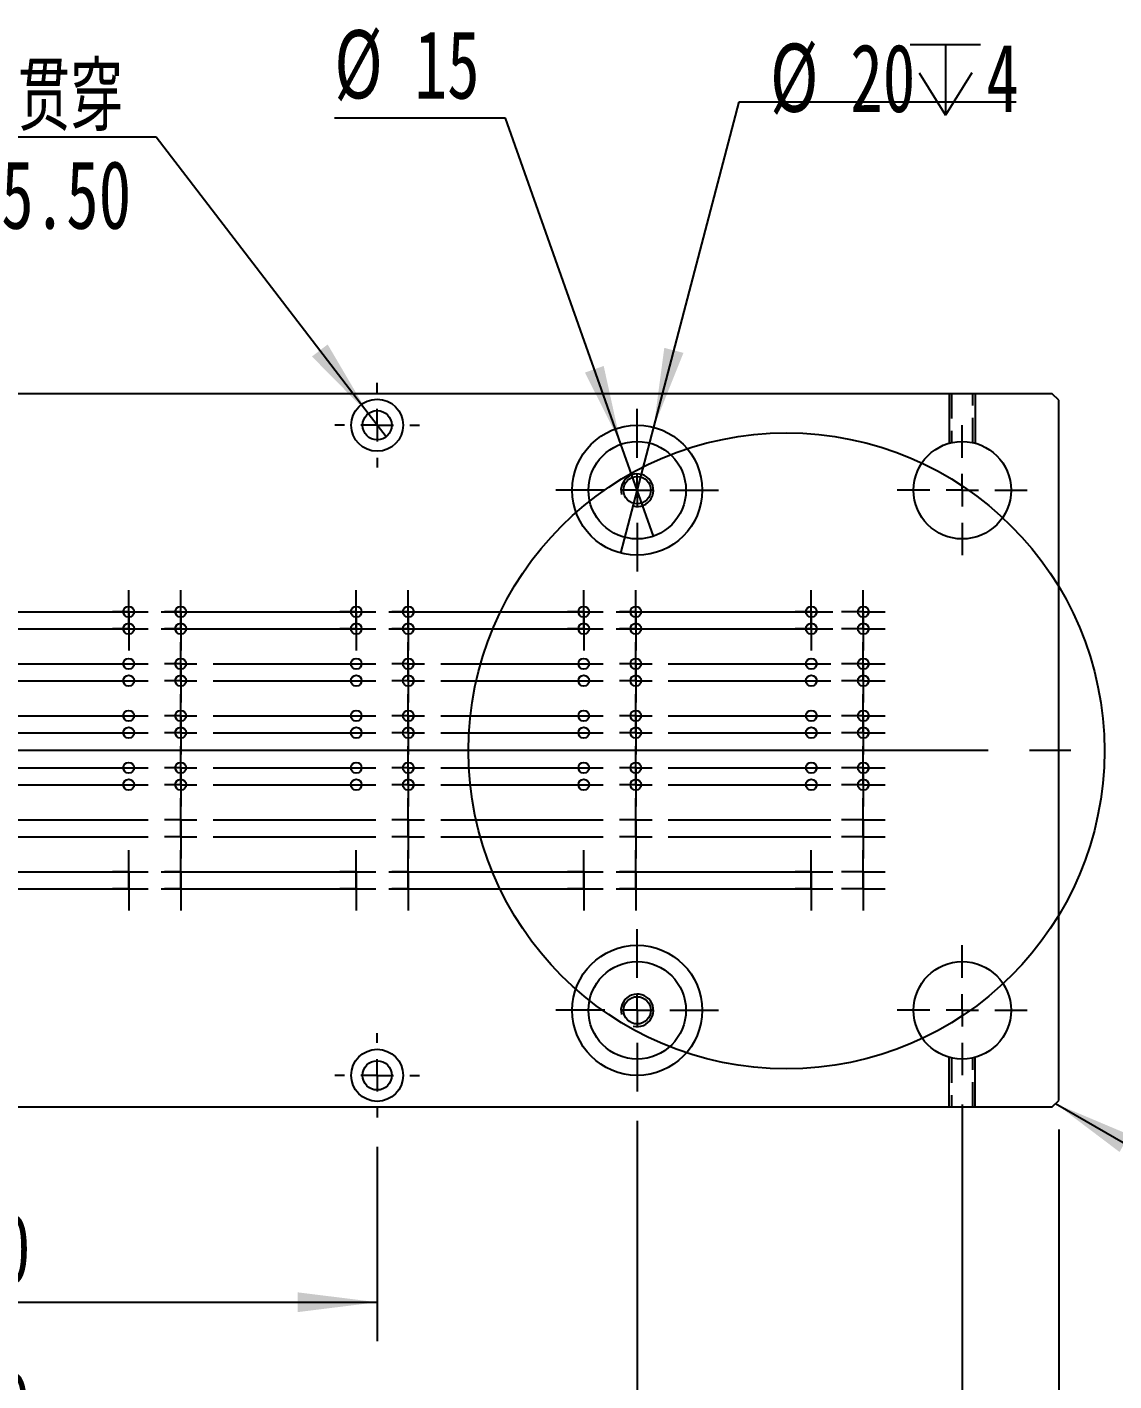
# Model space of a CAD drawing. Extents: x 2 to 292, y 3 to 207.
# Drawn here: x 114.2 to 169.9, y 73.6 to 143 of the extents above; entities that cross this region are included whole.
import ezdxf

# ---------------------------------------------------------------- set-up
doc = ezdxf.new("R2010")
doc.units = 0
for name, pattern in [('SLD-中心线', [34.29, 30.48, -1.27, 1.27, -1.27]), ('SLD-实线', [0]), ('SLD-虚线', [1.905, 1.27, -0.635])]:
    doc.linetypes.add(name, pattern=pattern)
doc.layers.get('0').update_dxf_attribs({"linetype": 'CONTINUOUS'})
doc.layers.add('图框', color=7, linetype='SLD-实线')
doc.styles.add('SLDTEXTSTYLE0', font='TXT', dxfattribs={"width": 0.7, "bigfont": 'bigfont'})
doc.styles.add('SLDTEXTSTYLE10', font='TXT', dxfattribs={"width": 0.633333})
doc.styles.add('SLDTEXTSTYLE2', font='TXT', dxfattribs={"width": 0.7})
doc.dimstyles.new('SLDDIMSTYLE0', dxfattribs={"dimtxt": 3.5, "dimasz": 4.08, "dimexe": 0, "dimexo": 0.0625, "dimgap": 0.875, "dimtad": 2, "dimlfac": 3, "dimrnd": 1e-09, "dimzin": 4, "dimtxsty": 'SLDTEXTSTYLE2', "dimsah": 1, "dimcen": 0.09, "dimazin": 3, "dimtfac": 1, "dimtofl": 0, "dimtmove": 0, "dimatfit": 3, "dimtolj": 1, "dimtzin": 12})
doc.dimstyles.new('SLDDIMSTYLE1', dxfattribs={"dimtxt": 3.5, "dimasz": 4.08, "dimexe": 0, "dimexo": 0.0625, "dimgap": 0.875, "dimtad": 2, "dimlfac": 3, "dimrnd": 1e-09, "dimzin": 12, "dimtxsty": 'SLDTEXTSTYLE2', "dimsah": 1, "dimcen": 0.09, "dimazin": 3, "dimtfac": 1, "dimtofl": 0, "dimtmove": 0, "dimatfit": 3, "dimtolj": 1, "dimtzin": 12})
doc.dimstyles.new('SLDDIMSTYLE2', dxfattribs={"dimtxt": 3.5, "dimasz": 4.08, "dimexe": 0, "dimexo": 0.0625, "dimgap": 0.875, "dimtad": 2, "dimlfac": 3, "dimrnd": 1e-09, "dimzin": 12, "dimtxsty": 'SLDTEXTSTYLE2', "dimsah": 1, "dimcen": 0.09, "dimazin": 3, "dimtol": 1, "dimtp": 0.03, "dimtm": 0.03, "dimtfac": 1, "dimtofl": 0, "dimtmove": 0, "dimatfit": 3, "dimtolj": 1})
doc.dimstyles.new('SLDDIMSTYLE3', dxfattribs={"dimtxt": 3.5, "dimasz": 4.08, "dimexe": 0, "dimexo": 0.0625, "dimgap": 0.875, "dimtad": 0, "dimtih": 1, "dimtoh": 1, "dimlfac": 3, "dimrnd": 1e-09, "dimzin": 12, "dimtxsty": 'SLDTEXTSTYLE2', "dimblk1": 'NONE', "dimsah": 1, "dimcen": 0, "dimazin": 3, "dimtfac": 1, "dimtmove": 0, "dimatfit": 3, "dimtolj": 1, "dimtzin": 12})
doc.dimstyles.new('SLDDIMSTYLE4', dxfattribs={"dimtxt": 3.5, "dimasz": 4.08, "dimexe": 0, "dimexo": 0.0625, "dimgap": 0.875, "dimtad": 0, "dimtih": 1, "dimtoh": 1, "dimlfac": 3, "dimrnd": 1e-09, "dimzin": 12, "dimtxsty": 'SLDTEXTSTYLE2', "dimblk1": 'NONE', "dimsah": 1, "dimcen": 0, "dimazin": 3, "dimtfac": 1, "dimtmove": 0, "dimatfit": 3, "dimtolj": 1, "dimtzin": 12})
doc.dimstyles.new('SLDDIMSTYLE5', dxfattribs={"dimtxt": 3.5, "dimasz": 4.08, "dimexe": 0, "dimexo": 0.0625, "dimgap": 0.875, "dimtad": 0, "dimtih": 1, "dimtoh": 1, "dimlfac": 3, "dimrnd": 1e-09, "dimzin": 4, "dimtxsty": 'SLDTEXTSTYLE2', "dimblk1": 'NONE', "dimsah": 1, "dimcen": 0, "dimazin": 3, "dimtfac": 1, "dimtmove": 0, "dimatfit": 3, "dimtolj": 1, "dimtzin": 12})

# ---------------------------------------------------------------- blocks, each defined once
blk = doc.blocks.new('_D')
at = {"layer": '图框'}
for p, q in [((57.175, 86.482), (57.175, 51.649)), ((167.075, 86.482), (167.075, 51.649)), ((57.175, 53.649), (167.075, 53.649))]:
    blk.add_line(p, q, dxfattribs=at)
for points in [[(57.175, 53.649), (61.255, 53.141), (61.255, 54.157)], [(167.075, 53.649), (162.995, 54.157), (162.995, 53.141)]]:
    blk.add_solid(points, dxfattribs=at)
at = {"layer": '图框', "insert": (107.046, 58.16), "char_height": 3.5, "attachment_point": 1, "style": 'SLDTEXTSTYLE2'}
blk.add_mtext('329.70', dxfattribs=at)
blk = doc.blocks.new('_D_1')
at = {"layer": '图框'}
for p, q in [((78.792, 86.932), (78.792, 67.54)), ((145.458, 86.932), (145.458, 67.54)), ((78.792, 69.54), (145.458, 69.54))]:
    blk.add_line(p, q, dxfattribs=at)
for points in [[(78.792, 69.54), (82.872, 69.032), (82.872, 70.048)], [(145.458, 69.54), (141.378, 70.048), (141.378, 69.032)]]:
    blk.add_solid(points, dxfattribs=at)
at = {"layer": '图框', "insert": (109.342, 74.052), "char_height": 3.5, "attachment_point": 1, "style": 'SLDTEXTSTYLE2'}
blk.add_mtext('200', dxfattribs=at)
blk = doc.blocks.new('_D_2')
at = {"layer": '图框'}
for p, q in [((92.125, 85.599), (92.125, 75.632)), ((132.125, 85.599), (132.125, 75.632)), ((92.125, 77.632), (132.125, 77.632))]:
    blk.add_line(p, q, dxfattribs=at)
for points in [[(92.125, 77.632), (96.205, 77.124), (96.205, 78.14)], [(132.125, 77.632), (128.045, 78.14), (128.045, 77.124)]]:
    blk.add_solid(points, dxfattribs=at)
at = {"layer": '图框', "insert": (109.342, 82.144), "char_height": 3.5, "attachment_point": 1, "style": 'SLDTEXTSTYLE2'}
blk.add_mtext('120', dxfattribs=at)
blk = doc.blocks.new('_D_3')
at = {"layer": '图框'}
for p, q in [((62.125, 87.765), (62.125, 60.194)), ((162.125, 87.765), (162.125, 60.194)), ((62.125, 62.194), (162.125, 62.194))]:
    blk.add_line(p, q, dxfattribs=at)
for points in [[(62.125, 62.194), (66.205, 61.686), (66.205, 62.702)], [(162.125, 62.194), (158.045, 62.702), (158.045, 61.686)]]:
    blk.add_solid(points, dxfattribs=at)
at = {"layer": '图框', "char_height": 3.5, "attachment_point": 1, "style": 'SLDTEXTSTYLE2'}
for s, insert in [('300', (103.976, 66.705)), ('±0.03', (109.897, 66.705))]:
    blk.add_mtext(s, dxfattribs=dict(at, insert=insert))
blk = doc.blocks.new('_D_7')
at = {"layer": '图框'}
for p, q in [((138.703, 138.333), (129.929, 138.333)), ((144.623, 121.622), (138.703, 138.333)), ((146.293, 116.909), (144.623, 121.622))]:
    blk.add_line(p, q, dxfattribs=at)
blk.add_solid([(144.623, 121.622), (143.74, 125.637), (142.782, 125.298)], dxfattribs=at)
at = {"layer": '图框', "char_height": 3.5, "attachment_point": 1, "style": 'SLDTEXTSTYLE2'}
for s, insert in [('%%c', (129.929, 142.859)), ('15', (134.044, 142.845))]:
    blk.add_mtext(s, dxfattribs=dict(at, insert=insert))
blk = doc.blocks.new('_NONE')
blk = doc.blocks.new('SW_SYMBOL_HOLE_DEPTH')
at = {"layer": '图框', "color": 0}
for p, q in [((0, 875), (800, 875)), ((400, 875), (400, 75)), ((100, 555), (400, 75)), ((700, 555), (400, 75))]:
    blk.add_line(p, q, dxfattribs=at)
blk = doc.blocks.new('_D_8')
at = {"layer": '图框'}
for p, q in [((146.304, 122.49), (150.682, 139.187)), ((150.682, 139.187), (164.891, 139.187)), ((144.613, 116.041), (146.304, 122.49))]:
    blk.add_line(p, q, dxfattribs=at)
blk.add_solid([(146.304, 122.49), (147.83, 126.307), (146.847, 126.565)], dxfattribs=at)
at = {"layer": '图框', "xscale": 0.004511737089201878, "yscale": 0.004511737089201878, "zscale": 0.004511737089201878}
blk.add_blockref('SW_SYMBOL_HOLE_DEPTH', (159.457, 138.162), dxfattribs=at)
at = {"layer": '图框', "char_height": 3.5, "attachment_point": 1, "style": 'SLDTEXTSTYLE2'}
for s, insert in [('%%c', (152.27, 142.168)), ('20', (156.384, 142.154)), ('4', (163.355, 142.154))]:
    blk.add_mtext(s, dxfattribs=dict(at, insert=insert))
blk = doc.blocks.new('SW_SYMBOL_HOLE_SPOT')
at = {"layer": '图框', "color": 0}
for p, q in [((0, 875), (0, 75)), ((1600, 75), (1600, 875)), ((0, 75), (1600, 75))]:
    blk.add_line(p, q, dxfattribs=at)
blk = doc.blocks.new('_D_9')
at = {"layer": '图框'}
for p, q in [((120.792, 137.364), (91.564, 137.364)), ((131.668, 123.194), (120.792, 137.364)), ((132.582, 122.004), (131.668, 123.194))]:
    blk.add_line(p, q, dxfattribs=at)
blk.add_solid([(131.668, 123.194), (129.587, 126.739), (128.781, 126.121)], dxfattribs=at)
at = {"layer": '图框', "xscale": 0.004511737089201878, "yscale": 0.004511737089201878, "zscale": 0.004511737089201878}
for name, p in [('SW_SYMBOL_HOLE_SPOT', (91.564, 132.18)), ('SW_SYMBOL_HOLE_DEPTH', (107.636, 132.18))]:
    blk.add_blockref(name, p, dxfattribs=at)
at = {"layer": '图框', "char_height": 3.5, "attachment_point": 1}
for s, insert, style in [('4 x', (92.601, 141.186), 'SLDTEXTSTYLE10'), ('%%c', (98.731, 141.201), 'SLDTEXTSTYLE2'), ('4.50 贯\\M+190FA', (104.158, 141.186), 'SLDTEXTSTYLE0'), ('%%c', (98.927, 136.186), 'SLDTEXTSTYLE2'), ('8', (104.354, 136.172), 'SLDTEXTSTYLE2'), ('5.50', (112.846, 136.172), 'SLDTEXTSTYLE2')]:
    blk.add_mtext(s, dxfattribs=dict(at, insert=insert, style=style))
blk = doc.blocks.new('SW_CHAMFER_DIMENSION_0')
at = {"layer": '图框', "color": 0}
for p, q in [((-9.379, 5.415), (0, 0)), ((0, 0), (3.072, 0))]:
    blk.add_line(p, q, dxfattribs=at)
blk.add_solid([(-9.379, 5.415), (-6.1, 2.935), (-5.592, 3.815)], dxfattribs=at)
at = {"layer": '图框', "color": 0, "char_height": 3.5, "attachment_point": 1, "style": 'SLDTEXTSTYLE2'}
for s, insert in [('C', (0, 4.512)), ('1', (1.536, 4.512))]:
    blk.add_mtext(s, dxfattribs=dict(at, insert=insert))
blk = doc.blocks.new('SW_CENTERMARKSYMBOL_1')
at = {"layer": '图框', "color": 0}
for p, q in [((0, 1.667), (0, 3.333)), ((0, 0), (0, 0.833)), ((-1.667, 0), (-3.333, 0)), ((0, 0), (-0.833, 0)), ((0, 0), (0, -0.833)), ((0, 0), (0.833, 0)), ((1.667, 0), (3.333, 0)), ((0, -1.667), (0, -3.333))]:
    blk.add_line(p, q, dxfattribs=at)
blk = doc.blocks.new('SW_CENTERMARKSYMBOL_2')
at = {"layer": '图框', "color": 0}
for p, q in [((0, 1.667), (0, 3.333)), ((0, 0), (0, 0.833)), ((-1.667, 0), (-3.333, 0)), ((0, 0), (-0.833, 0)), ((0, 0), (0, -0.833)), ((0, 0), (0.833, 0)), ((1.667, 0), (3.333, 0)), ((0, -1.667), (0, -3.333))]:
    blk.add_line(p, q, dxfattribs=at)
blk = doc.blocks.new('SW_CENTERMARKSYMBOL_6')
at = {"layer": '图框', "color": 0}
for p, q in [((0, 1.667), (0, 4.167)), ((0, 0), (0, 0.833)), ((-1.667, 0), (-4.167, 0)), ((0, 0), (-0.833, 0)), ((0, 0), (0, -0.833)), ((0, 0), (0.833, 0)), ((1.667, 0), (4.167, 0)), ((0, -1.667), (0, -4.167))]:
    blk.add_line(p, q, dxfattribs=at)
blk = doc.blocks.new('SW_CENTERMARKSYMBOL_7')
at = {"layer": '图框', "color": 0}
for p, q in [((0, 1.667), (0, 4.167)), ((0, 0), (0, 0.833)), ((-1.667, 0), (-4.167, 0)), ((0, 0), (-0.833, 0)), ((0, 0), (0, -0.833)), ((0, 0), (0.833, 0)), ((1.667, 0), (4.167, 0)), ((0, -1.667), (0, -4.167))]:
    blk.add_line(p, q, dxfattribs=at)
blk = doc.blocks.new('SW_CENTERMARKSYMBOL_8')
at = {"layer": '图框', "color": 0}
for p, q in [((0, 3.5), (0, 3.778)), ((0, 2.667), (0, 3.5)), ((-0.833, 2.667), (-1.112, 2.667)), ((0, 2.667), (-0.833, 2.667)), ((0, 2.667), (0, 1.833)), ((0, 2.667), (0.833, 2.667)), ((0.833, 2.667), (1.112, 2.667)), ((0, 0), (0, 0.833)), ((-0.833, 0), (-1.112, 0)), ((0, 0), (-0.833, 0)), ((0, 0), (0, -0.833)), ((0, 0), (0.833, 0)), ((0.833, 0), (1.112, 0)), ((0, -2.667), (0, -1.833)), ((-0.833, -2.667), (-1.112, -2.667)), ((0, -2.667), (-0.833, -2.667)), ((0, -2.667), (0, -3.5)), ((0, -2.667), (0.833, -2.667)), ((0.833, -2.667), (1.112, -2.667)), ((0, -5.333), (0, -4.5)), ((-0.833, -5.333), (-1.112, -5.333)), ((0, -5.333), (-0.833, -5.333)), ((0, -5.333), (0, -6.167)), ((0, -5.333), (0.833, -5.333)), ((0.833, -5.333), (1.112, -5.333)), ((0, -8), (0, -7.167)), ((-0.833, -8), (-1.112, -8)), ((0, -8), (-0.833, -8)), ((0, -8), (0, -8.833)), ((0, -8), (0.833, -8)), ((0.833, -8), (1.112, -8)), ((0, -10.667), (0, -9.833)), ((-0.833, -10.667), (-1.112, -10.667)), ((0, -10.667), (-0.833, -10.667)), ((0, -10.667), (0, -11.5)), ((0, -10.667), (0.833, -10.667)), ((0.833, -10.667), (1.112, -10.667)), ((0, -11.5), (0, -11.778))]:
    blk.add_line(p, q, dxfattribs=at)
blk = doc.blocks.new('SW_CENTERMARKSYMBOL_9')
at = {"layer": '图框', "color": 0}
for p, q in [((0, 3.5), (0, 3.778)), ((0, 2.667), (0, 3.5)), ((-0.833, 2.667), (-1.112, 2.667)), ((0, 2.667), (-0.833, 2.667)), ((0, 2.667), (0, 1.833)), ((0, 2.667), (0.833, 2.667)), ((0.833, 2.667), (1.112, 2.667)), ((0, 0), (0, 0.833)), ((-0.833, 0), (-1.112, 0)), ((0, 0), (-0.833, 0)), ((0, 0), (0, -0.833)), ((0, 0), (0.833, 0)), ((0.833, 0), (1.112, 0)), ((0, -2.667), (0, -1.833)), ((-0.833, -2.667), (-1.112, -2.667)), ((0, -2.667), (-0.833, -2.667)), ((0, -2.667), (0, -3.5)), ((0, -2.667), (0.833, -2.667)), ((0.833, -2.667), (1.112, -2.667)), ((0, -5.333), (0, -4.5)), ((-0.833, -5.333), (-1.112, -5.333)), ((0, -5.333), (-0.833, -5.333)), ((0, -5.333), (0, -6.167)), ((0, -5.333), (0.833, -5.333)), ((0.833, -5.333), (1.112, -5.333)), ((0, -8), (0, -7.167)), ((-0.833, -8), (-1.112, -8)), ((0, -8), (-0.833, -8)), ((0, -8), (0, -8.833)), ((0, -8), (0.833, -8)), ((0.833, -8), (1.112, -8)), ((0, -10.667), (0, -9.833)), ((-0.833, -10.667), (-1.112, -10.667)), ((0, -10.667), (-0.833, -10.667)), ((0, -10.667), (0, -11.5)), ((0, -10.667), (0.833, -10.667)), ((0.833, -10.667), (1.112, -10.667)), ((0, -11.5), (0, -11.778))]:
    blk.add_line(p, q, dxfattribs=at)
blk = doc.blocks.new('SW_CENTERMARKSYMBOL_10')
at = {"layer": '图框', "color": 0}
for p, q in [((-23.333, 0.833), (-23.333, 1.112)), ((-23.333, 0), (-23.333, 0.833)), ((-11.667, 0.833), (-11.667, 1.112)), ((-11.667, 0), (-11.667, 0.833)), ((0, 0.833), (0, 1.112)), ((0, 0), (0, 0.833)), ((11.667, 0.833), (11.667, 1.112)), ((11.667, 0), (11.667, 0.833)), ((-33.333, 0), (-25, 0)), ((-23.333, 0), (-24.167, 0)), ((-23.333, 0), (-23.333, -0.833)), ((-23.333, 0), (-22.5, 0)), ((-21.667, 0), (-13.333, 0)), ((-11.667, 0), (-12.5, 0)), ((-11.667, 0), (-11.667, -0.833)), ((-11.667, 0), (-10.833, 0)), ((-10, 0), (-1.667, 0)), ((0, 0), (-0.833, 0)), ((0, 0), (0, -0.833)), ((0, 0), (0.833, 0)), ((1.667, 0), (10, 0)), ((11.667, 0), (10.833, 0)), ((11.667, 0), (11.667, -0.833)), ((11.667, 0), (12.5, 0)), ((12.5, 0), (12.778, 0)), ((-23.333, -0.833), (-23.333, -1.112)), ((-11.667, -0.833), (-11.667, -1.112)), ((0, -0.833), (0, -1.112)), ((11.667, -0.833), (11.667, -1.112))]:
    blk.add_line(p, q, dxfattribs=at)
blk = doc.blocks.new('SW_CENTERMARKSYMBOL_11')
at = {"layer": '图框', "color": 0}
for p, q in [((-23.333, 0.833), (-23.333, 1.112)), ((-23.333, 0), (-23.333, 0.833)), ((-11.667, 0.833), (-11.667, 1.112)), ((-11.667, 0), (-11.667, 0.833)), ((0, 0.833), (0, 1.112)), ((0, 0), (0, 0.833)), ((11.667, 0.833), (11.667, 1.112)), ((11.667, 0), (11.667, 0.833)), ((-33.333, 0), (-25, 0)), ((-23.333, 0), (-24.167, 0)), ((-23.333, 0), (-23.333, -0.833)), ((-23.333, 0), (-22.5, 0)), ((-21.667, 0), (-13.333, 0)), ((-11.667, 0), (-12.5, 0)), ((-11.667, 0), (-11.667, -0.833)), ((-11.667, 0), (-10.833, 0)), ((-10, 0), (-1.667, 0)), ((0, 0), (-0.833, 0)), ((0, 0), (0, -0.833)), ((0, 0), (0.833, 0)), ((1.667, 0), (10, 0)), ((11.667, 0), (10.833, 0)), ((11.667, 0), (11.667, -0.833)), ((11.667, 0), (12.5, 0)), ((12.5, 0), (12.778, 0)), ((-23.333, -0.833), (-23.333, -1.112)), ((-11.667, -0.833), (-11.667, -1.112)), ((0, -0.833), (0, -1.112)), ((11.667, -0.833), (11.667, -1.112))]:
    blk.add_line(p, q, dxfattribs=at)
blk = doc.blocks.new('SW_CENTERMARKSYMBOL_12')
at = {"layer": '图框', "color": 0}
for p, q in [((-23.333, 0.833), (-23.333, 1.112)), ((-23.333, 0), (-23.333, 0.833)), ((-11.667, 0.833), (-11.667, 1.112)), ((-11.667, 0), (-11.667, 0.833)), ((0, 0.833), (0, 1.112)), ((0, 0), (0, 0.833)), ((11.667, 0.833), (11.667, 1.112)), ((11.667, 0), (11.667, 0.833)), ((-33.333, 0), (-25, 0)), ((-23.333, 0), (-24.167, 0)), ((-23.333, 0), (-23.333, -0.833)), ((-23.333, 0), (-22.5, 0)), ((-21.667, 0), (-13.333, 0)), ((-11.667, 0), (-12.5, 0)), ((-11.667, 0), (-11.667, -0.833)), ((-11.667, 0), (-10.833, 0)), ((-10, 0), (-1.667, 0)), ((0, 0), (-0.833, 0)), ((0, 0), (0, -0.833)), ((0, 0), (0.833, 0)), ((1.667, 0), (10, 0)), ((11.667, 0), (10.833, 0)), ((11.667, 0), (11.667, -0.833)), ((11.667, 0), (12.5, 0)), ((12.5, 0), (12.778, 0)), ((-23.333, -0.833), (-23.333, -1.112)), ((-11.667, -0.833), (-11.667, -1.112)), ((0, -0.833), (0, -1.112)), ((11.667, -0.833), (11.667, -1.112))]:
    blk.add_line(p, q, dxfattribs=at)
blk = doc.blocks.new('SW_CENTERMARKSYMBOL_13')
at = {"layer": '图框', "color": 0}
for p, q in [((-23.333, 0.833), (-23.333, 1.112)), ((-23.333, 0), (-23.333, 0.833)), ((-11.667, 0.833), (-11.667, 1.112)), ((-11.667, 0), (-11.667, 0.833)), ((0, 0.833), (0, 1.112)), ((0, 0), (0, 0.833)), ((11.667, 0.833), (11.667, 1.112)), ((11.667, 0), (11.667, 0.833)), ((-33.333, 0), (-25, 0)), ((-23.333, 0), (-24.167, 0)), ((-23.333, 0), (-23.333, -0.833)), ((-23.333, 0), (-22.5, 0)), ((-21.667, 0), (-13.333, 0)), ((-11.667, 0), (-12.5, 0)), ((-11.667, 0), (-11.667, -0.833)), ((-11.667, 0), (-10.833, 0)), ((-10, 0), (-1.667, 0)), ((0, 0), (-0.833, 0)), ((0, 0), (0, -0.833)), ((0, 0), (0.833, 0)), ((1.667, 0), (10, 0)), ((11.667, 0), (10.833, 0)), ((11.667, 0), (11.667, -0.833)), ((11.667, 0), (12.5, 0)), ((12.5, 0), (12.778, 0)), ((-23.333, -0.833), (-23.333, -1.112)), ((-11.667, -0.833), (-11.667, -1.112)), ((0, -0.833), (0, -1.112)), ((11.667, -0.833), (11.667, -1.112))]:
    blk.add_line(p, q, dxfattribs=at)
blk = doc.blocks.new('SW_CENTERMARKSYMBOL_14')
at = {"layer": '图框', "color": 0}
for p, q in [((-23.333, 0.833), (-23.333, 1.112)), ((-23.333, 0), (-23.333, 0.833)), ((-11.667, 0.833), (-11.667, 1.112)), ((-11.667, 0), (-11.667, 0.833)), ((0, 0.833), (0, 1.112)), ((0, 0), (0, 0.833)), ((11.667, 0.833), (11.667, 1.112)), ((11.667, 0), (11.667, 0.833)), ((-33.333, 0), (-25, 0)), ((-23.333, 0), (-24.167, 0)), ((-23.333, 0), (-23.333, -0.833)), ((-23.333, 0), (-22.5, 0)), ((-21.667, 0), (-13.333, 0)), ((-11.667, 0), (-12.5, 0)), ((-11.667, 0), (-11.667, -0.833)), ((-11.667, 0), (-10.833, 0)), ((-10, 0), (-1.667, 0)), ((0, 0), (-0.833, 0)), ((0, 0), (0, -0.833)), ((0, 0), (0.833, 0)), ((1.667, 0), (10, 0)), ((11.667, 0), (10.833, 0)), ((11.667, 0), (11.667, -0.833)), ((11.667, 0), (12.5, 0)), ((12.5, 0), (12.778, 0)), ((-23.333, -0.833), (-23.333, -1.112)), ((-11.667, -0.833), (-11.667, -1.112)), ((0, -0.833), (0, -1.112)), ((11.667, -0.833), (11.667, -1.112))]:
    blk.add_line(p, q, dxfattribs=at)
blk = doc.blocks.new('SW_CENTERMARKSYMBOL_15')
at = {"layer": '图框', "color": 0}
for p, q in [((-23.333, 0.833), (-23.333, 1.112)), ((-23.333, 0), (-23.333, 0.833)), ((-11.667, 0.833), (-11.667, 1.112)), ((-11.667, 0), (-11.667, 0.833)), ((0, 0.833), (0, 1.112)), ((0, 0), (0, 0.833)), ((11.667, 0.833), (11.667, 1.112)), ((11.667, 0), (11.667, 0.833)), ((-33.333, 0), (-25, 0)), ((-23.333, 0), (-24.167, 0)), ((-23.333, 0), (-23.333, -0.833)), ((-23.333, 0), (-22.5, 0)), ((-21.667, 0), (-13.333, 0)), ((-11.667, 0), (-12.5, 0)), ((-11.667, 0), (-11.667, -0.833)), ((-11.667, 0), (-10.833, 0)), ((-10, 0), (-1.667, 0)), ((0, 0), (-0.833, 0)), ((0, 0), (0, -0.833)), ((0, 0), (0.833, 0)), ((1.667, 0), (10, 0)), ((11.667, 0), (10.833, 0)), ((11.667, 0), (11.667, -0.833)), ((11.667, 0), (12.5, 0)), ((12.5, 0), (12.778, 0)), ((-23.333, -0.833), (-23.333, -1.112)), ((-11.667, -0.833), (-11.667, -1.112)), ((0, -0.833), (0, -1.112)), ((11.667, -0.833), (11.667, -1.112))]:
    blk.add_line(p, q, dxfattribs=at)
blk = doc.blocks.new('SW_CENTERMARKSYMBOL_16')
at = {"layer": '图框', "color": 0}
for p, q in [((-23.333, 0.833), (-23.333, 1.112)), ((-23.333, 0), (-23.333, 0.833)), ((-11.667, 0.833), (-11.667, 1.112)), ((-11.667, 0), (-11.667, 0.833)), ((0, 0.833), (0, 1.112)), ((0, 0), (0, 0.833)), ((11.667, 0.833), (11.667, 1.112)), ((11.667, 0), (11.667, 0.833)), ((-33.333, 0), (-25, 0)), ((-23.333, 0), (-24.167, 0)), ((-23.333, 0), (-23.333, -0.833)), ((-23.333, 0), (-22.5, 0)), ((-21.667, 0), (-13.333, 0)), ((-11.667, 0), (-12.5, 0)), ((-11.667, 0), (-11.667, -0.833)), ((-11.667, 0), (-10.833, 0)), ((-10, 0), (-1.667, 0)), ((0, 0), (-0.833, 0)), ((0, 0), (0, -0.833)), ((0, 0), (0.833, 0)), ((1.667, 0), (10, 0)), ((11.667, 0), (10.833, 0)), ((11.667, 0), (11.667, -0.833)), ((11.667, 0), (12.5, 0)), ((12.5, 0), (12.778, 0)), ((-23.333, -0.833), (-23.333, -1.112)), ((-11.667, -0.833), (-11.667, -1.112)), ((0, -0.833), (0, -1.112)), ((11.667, -0.833), (11.667, -1.112))]:
    blk.add_line(p, q, dxfattribs=at)
blk = doc.blocks.new('SW_CENTERMARKSYMBOL_17')
at = {"layer": '图框', "color": 0}
for p, q in [((-23.333, 0.833), (-23.333, 1.112)), ((-23.333, 0), (-23.333, 0.833)), ((-11.667, 0.833), (-11.667, 1.112)), ((-11.667, 0), (-11.667, 0.833)), ((0, 0.833), (0, 1.112)), ((0, 0), (0, 0.833)), ((11.667, 0.833), (11.667, 1.112)), ((11.667, 0), (11.667, 0.833)), ((-33.333, 0), (-25, 0)), ((-23.333, 0), (-24.167, 0)), ((-23.333, 0), (-23.333, -0.833)), ((-23.333, 0), (-22.5, 0)), ((-21.667, 0), (-13.333, 0)), ((-11.667, 0), (-12.5, 0)), ((-11.667, 0), (-11.667, -0.833)), ((-11.667, 0), (-10.833, 0)), ((-10, 0), (-1.667, 0)), ((0, 0), (-0.833, 0)), ((0, 0), (0, -0.833)), ((0, 0), (0.833, 0)), ((1.667, 0), (10, 0)), ((11.667, 0), (10.833, 0)), ((11.667, 0), (11.667, -0.833)), ((11.667, 0), (12.5, 0)), ((12.5, 0), (12.778, 0)), ((-23.333, -0.833), (-23.333, -1.112)), ((-11.667, -0.833), (-11.667, -1.112)), ((0, -0.833), (0, -1.112)), ((11.667, -0.833), (11.667, -1.112))]:
    blk.add_line(p, q, dxfattribs=at)
blk = doc.blocks.new('SW_CENTERMARKSYMBOL_18')
at = {"layer": '图框', "color": 0}
for p, q in [((-23.333, 0.833), (-23.333, 1.112)), ((-23.333, 0), (-23.333, 0.833)), ((-11.667, 0.833), (-11.667, 1.112)), ((-11.667, 0), (-11.667, 0.833)), ((0, 0.833), (0, 1.112)), ((0, 0), (0, 0.833)), ((11.667, 0.833), (11.667, 1.112)), ((11.667, 0), (11.667, 0.833)), ((-33.333, 0), (-25, 0)), ((-23.333, 0), (-24.167, 0)), ((-23.333, 0), (-23.333, -0.833)), ((-23.333, 0), (-22.5, 0)), ((-21.667, 0), (-13.333, 0)), ((-11.667, 0), (-12.5, 0)), ((-11.667, 0), (-11.667, -0.833)), ((-11.667, 0), (-10.833, 0)), ((-10, 0), (-1.667, 0)), ((0, 0), (-0.833, 0)), ((0, 0), (0, -0.833)), ((0, 0), (0.833, 0)), ((1.667, 0), (10, 0)), ((11.667, 0), (10.833, 0)), ((11.667, 0), (11.667, -0.833)), ((11.667, 0), (12.5, 0)), ((12.5, 0), (12.778, 0)), ((-23.333, -0.833), (-23.333, -1.112)), ((-11.667, -0.833), (-11.667, -1.112)), ((0, -0.833), (0, -1.112)), ((11.667, -0.833), (11.667, -1.112))]:
    blk.add_line(p, q, dxfattribs=at)
blk = doc.blocks.new('SW_CENTERMARKSYMBOL_19')
at = {"layer": '图框', "color": 0}
for p, q in [((-23.333, 0.833), (-23.333, 1.112)), ((-23.333, 0), (-23.333, 0.833)), ((-11.667, 0.833), (-11.667, 1.112)), ((-11.667, 0), (-11.667, 0.833)), ((0, 0.833), (0, 1.112)), ((0, 0), (0, 0.833)), ((11.667, 0.833), (11.667, 1.112)), ((11.667, 0), (11.667, 0.833)), ((-33.333, 0), (-25, 0)), ((-23.333, 0), (-24.167, 0)), ((-23.333, 0), (-23.333, -0.833)), ((-23.333, 0), (-22.5, 0)), ((-21.667, 0), (-13.333, 0)), ((-11.667, 0), (-12.5, 0)), ((-11.667, 0), (-11.667, -0.833)), ((-11.667, 0), (-10.833, 0)), ((-10, 0), (-1.667, 0)), ((0, 0), (-0.833, 0)), ((0, 0), (0, -0.833)), ((0, 0), (0.833, 0)), ((1.667, 0), (10, 0)), ((11.667, 0), (10.833, 0)), ((11.667, 0), (11.667, -0.833)), ((11.667, 0), (12.5, 0)), ((12.5, 0), (12.778, 0)), ((-23.333, -0.833), (-23.333, -1.112)), ((-11.667, -0.833), (-11.667, -1.112)), ((0, -0.833), (0, -1.112)), ((11.667, -0.833), (11.667, -1.112))]:
    blk.add_line(p, q, dxfattribs=at)
blk = doc.blocks.new('SW_CENTERMARKSYMBOL_20')
at = {"layer": '图框', "color": 0}
for p, q in [((-23.333, 0.833), (-23.333, 1.112)), ((-23.333, 0), (-23.333, 0.833)), ((-11.667, 0.833), (-11.667, 1.112)), ((-11.667, 0), (-11.667, 0.833)), ((0, 0.833), (0, 1.112)), ((0, 0), (0, 0.833)), ((11.667, 0.833), (11.667, 1.112)), ((11.667, 0), (11.667, 0.833)), ((-33.333, 0), (-25, 0)), ((-23.333, 0), (-24.167, 0)), ((-23.333, 0), (-23.333, -0.833)), ((-23.333, 0), (-22.5, 0)), ((-21.667, 0), (-13.333, 0)), ((-11.667, 0), (-12.5, 0)), ((-11.667, 0), (-11.667, -0.833)), ((-11.667, 0), (-10.833, 0)), ((-10, 0), (-1.667, 0)), ((0, 0), (-0.833, 0)), ((0, 0), (0, -0.833)), ((0, 0), (0.833, 0)), ((1.667, 0), (10, 0)), ((11.667, 0), (10.833, 0)), ((11.667, 0), (11.667, -0.833)), ((11.667, 0), (12.5, 0)), ((12.5, 0), (12.778, 0)), ((-23.333, -0.833), (-23.333, -1.112)), ((-11.667, -0.833), (-11.667, -1.112)), ((0, -0.833), (0, -1.112)), ((11.667, -0.833), (11.667, -1.112))]:
    blk.add_line(p, q, dxfattribs=at)
blk = doc.blocks.new('SW_CENTERMARKSYMBOL_21')
at = {"layer": '图框', "color": 0}
for p, q in [((-23.333, 0.833), (-23.333, 1.112)), ((-23.333, 0), (-23.333, 0.833)), ((-11.667, 0.833), (-11.667, 1.112)), ((-11.667, 0), (-11.667, 0.833)), ((0, 0.833), (0, 1.112)), ((0, 0), (0, 0.833)), ((11.667, 0.833), (11.667, 1.112)), ((11.667, 0), (11.667, 0.833)), ((-33.333, 0), (-25, 0)), ((-23.333, 0), (-24.167, 0)), ((-23.333, 0), (-23.333, -0.833)), ((-23.333, 0), (-22.5, 0)), ((-21.667, 0), (-13.333, 0)), ((-11.667, 0), (-12.5, 0)), ((-11.667, 0), (-11.667, -0.833)), ((-11.667, 0), (-10.833, 0)), ((-10, 0), (-1.667, 0)), ((0, 0), (-0.833, 0)), ((0, 0), (0, -0.833)), ((0, 0), (0.833, 0)), ((1.667, 0), (10, 0)), ((11.667, 0), (10.833, 0)), ((11.667, 0), (11.667, -0.833)), ((11.667, 0), (12.5, 0)), ((12.5, 0), (12.778, 0)), ((-23.333, -0.833), (-23.333, -1.112)), ((-11.667, -0.833), (-11.667, -1.112)), ((0, -0.833), (0, -1.112)), ((11.667, -0.833), (11.667, -1.112))]:
    blk.add_line(p, q, dxfattribs=at)
blk = doc.blocks.new('SW_CENTERMARKSYMBOL_22')
at = {"layer": '图框', "color": 0}
for p, q in [((-23.333, 0.833), (-23.333, 1.112)), ((-23.333, 0), (-23.333, 0.833)), ((-11.667, 0.833), (-11.667, 1.112)), ((-11.667, 0), (-11.667, 0.833)), ((0, 0.833), (0, 1.112)), ((0, 0), (0, 0.833)), ((11.667, 0.833), (11.667, 1.112)), ((11.667, 0), (11.667, 0.833)), ((-33.333, 0), (-25, 0)), ((-23.333, 0), (-24.167, 0)), ((-23.333, 0), (-23.333, -0.833)), ((-23.333, 0), (-22.5, 0)), ((-21.667, 0), (-13.333, 0)), ((-11.667, 0), (-12.5, 0)), ((-11.667, 0), (-11.667, -0.833)), ((-11.667, 0), (-10.833, 0)), ((-10, 0), (-1.667, 0)), ((0, 0), (-0.833, 0)), ((0, 0), (0, -0.833)), ((0, 0), (0.833, 0)), ((1.667, 0), (10, 0)), ((11.667, 0), (10.833, 0)), ((11.667, 0), (11.667, -0.833)), ((11.667, 0), (12.5, 0)), ((12.5, 0), (12.778, 0)), ((-23.333, -0.833), (-23.333, -1.112)), ((-11.667, -0.833), (-11.667, -1.112)), ((0, -0.833), (0, -1.112)), ((11.667, -0.833), (11.667, -1.112))]:
    blk.add_line(p, q, dxfattribs=at)
blk = doc.blocks.new('SW_CENTERMARKSYMBOL_23')
at = {"layer": '图框', "color": 0}
for p, q in [((-23.333, 0.833), (-23.333, 1.112)), ((-23.333, 0), (-23.333, 0.833)), ((-11.667, 0.833), (-11.667, 1.112)), ((-11.667, 0), (-11.667, 0.833)), ((0, 0.833), (0, 1.112)), ((0, 0), (0, 0.833)), ((11.667, 0.833), (11.667, 1.112)), ((11.667, 0), (11.667, 0.833)), ((-33.333, 0), (-25, 0)), ((-23.333, 0), (-24.167, 0)), ((-23.333, 0), (-23.333, -0.833)), ((-23.333, 0), (-22.5, 0)), ((-21.667, 0), (-13.333, 0)), ((-11.667, 0), (-12.5, 0)), ((-11.667, 0), (-11.667, -0.833)), ((-11.667, 0), (-10.833, 0)), ((-10, 0), (-1.667, 0)), ((0, 0), (-0.833, 0)), ((0, 0), (0, -0.833)), ((0, 0), (0.833, 0)), ((1.667, 0), (10, 0)), ((11.667, 0), (10.833, 0)), ((11.667, 0), (11.667, -0.833)), ((11.667, 0), (12.5, 0)), ((12.5, 0), (12.778, 0)), ((-23.333, -0.833), (-23.333, -1.112)), ((-11.667, -0.833), (-11.667, -1.112)), ((0, -0.833), (0, -1.112)), ((11.667, -0.833), (11.667, -1.112))]:
    blk.add_line(p, q, dxfattribs=at)
blk = doc.blocks.new('SW_CENTERMARKSYMBOL_24')
at = {"layer": '图框', "color": 0}
for p, q in [((-23.333, 0.833), (-23.333, 1.112)), ((-23.333, 0), (-23.333, 0.833)), ((-11.667, 0.833), (-11.667, 1.112)), ((-11.667, 0), (-11.667, 0.833)), ((0, 0.833), (0, 1.112)), ((0, 0), (0, 0.833)), ((11.667, 0.833), (11.667, 1.112)), ((11.667, 0), (11.667, 0.833)), ((-33.333, 0), (-25, 0)), ((-23.333, 0), (-24.167, 0)), ((-23.333, 0), (-23.333, -0.833)), ((-23.333, 0), (-22.5, 0)), ((-21.667, 0), (-13.333, 0)), ((-11.667, 0), (-12.5, 0)), ((-11.667, 0), (-11.667, -0.833)), ((-11.667, 0), (-10.833, 0)), ((-10, 0), (-1.667, 0)), ((0, 0), (-0.833, 0)), ((0, 0), (0, -0.833)), ((0, 0), (0.833, 0)), ((1.667, 0), (10, 0)), ((11.667, 0), (10.833, 0)), ((11.667, 0), (11.667, -0.833)), ((11.667, 0), (12.5, 0)), ((12.5, 0), (12.778, 0)), ((-23.333, -0.833), (-23.333, -1.112)), ((-11.667, -0.833), (-11.667, -1.112)), ((0, -0.833), (0, -1.112)), ((11.667, -0.833), (11.667, -1.112))]:
    blk.add_line(p, q, dxfattribs=at)
blk = doc.blocks.new('SW_CENTERMARKSYMBOL_25')
at = {"layer": '图框', "color": 0}
for p, q in [((-23.333, 0.833), (-23.333, 1.112)), ((-23.333, 0), (-23.333, 0.833)), ((-11.667, 0.833), (-11.667, 1.112)), ((-11.667, 0), (-11.667, 0.833)), ((0, 0.833), (0, 1.112)), ((0, 0), (0, 0.833)), ((11.667, 0.833), (11.667, 1.112)), ((11.667, 0), (11.667, 0.833)), ((-33.333, 0), (-25, 0)), ((-23.333, 0), (-24.167, 0)), ((-23.333, 0), (-23.333, -0.833)), ((-23.333, 0), (-22.5, 0)), ((-21.667, 0), (-13.333, 0)), ((-11.667, 0), (-12.5, 0)), ((-11.667, 0), (-11.667, -0.833)), ((-11.667, 0), (-10.833, 0)), ((-10, 0), (-1.667, 0)), ((0, 0), (-0.833, 0)), ((0, 0), (0, -0.833)), ((0, 0), (0.833, 0)), ((1.667, 0), (10, 0)), ((11.667, 0), (10.833, 0)), ((11.667, 0), (11.667, -0.833)), ((11.667, 0), (12.5, 0)), ((12.5, 0), (12.778, 0)), ((-23.333, -0.833), (-23.333, -1.112)), ((-11.667, -0.833), (-11.667, -1.112)), ((0, -0.833), (0, -1.112)), ((11.667, -0.833), (11.667, -1.112))]:
    blk.add_line(p, q, dxfattribs=at)
blk = doc.blocks.new('SW_CENTERMARKSYMBOL_26')
at = {"layer": '图框', "color": 0}
for p, q in [((0, 1.667), (0, 2.167)), ((0, 0), (0, 0.833)), ((-1.667, 0), (-2.167, 0)), ((0, 0), (-0.833, 0)), ((0, 0), (0, -0.833)), ((0, 0), (0.833, 0)), ((1.667, 0), (2.167, 0)), ((0, -1.667), (0, -2.167))]:
    blk.add_line(p, q, dxfattribs=at)
blk = doc.blocks.new('SW_CENTERMARKSYMBOL_29')
at = {"layer": '图框', "color": 0}
for p, q in [((0, 1.667), (0, 2.167)), ((0, 0), (0, 0.833)), ((-1.667, 0), (-2.167, 0)), ((0, 0), (-0.833, 0)), ((0, 0), (0, -0.833)), ((0, 0), (0.833, 0)), ((1.667, 0), (2.167, 0)), ((0, -1.667), (0, -2.167))]:
    blk.add_line(p, q, dxfattribs=at)

msp = doc.modelspace()

# ---------------------------------------------------------------- linework, layer by layer
at = {"color": 7, "linetype": 'SLD-实线'}
for p, q in [((166.7416, 124.2152), (57.5083, 124.2152)), ((161.4583, 124.2152), (161.4583, 121.6747)), ((162.7916, 124.2152), (162.7916, 121.6747)), ((167.075, 123.8819), (166.7416, 124.2152)), ((167.075, 87.9819), (167.075, 123.8819)), ((161.4583, 87.6485), (161.4583, 90.1891)), ((162.7916, 87.6485), (162.7916, 90.1891)), ((57.5083, 87.6485), (166.7416, 87.6485)), ((166.7416, 87.6485), (167.075, 87.9819))]:
    msp.add_line(p, q, dxfattribs=at)
at = {"color": 7, "linetype": 'SLD-虚线'}
for p, q in [((161.575, 124.2152), (161.575, 121.6719)), ((162.675, 121.7056), (162.675, 124.2152)), ((161.575, 90.1593), (161.575, 87.6485)), ((162.675, 87.6485), (162.675, 90.1583))]:
    msp.add_line(p, q, dxfattribs=at)
at = {"color": 7, "linetype": 'SLD-实线'}
for centre, radius in [((132.125, 122.5985), 1.3333), ((132.125, 122.5985), 0.75), ((153.1107, 105.9009), 16.3037), ((145.4583, 119.2652), 3.3333), ((145.4583, 119.2652), 2.5), ((162.125, 119.2652), 2.5), ((145.4583, 119.2652), 0.7), ((119.385, 113.0319), 0.2783), ((122.0516, 113.0319), 0.2783), ((131.0516, 113.0319), 0.2783), ((133.7183, 113.0319), 0.2783), ((142.7183, 113.0319), 0.2783), ((145.385, 113.0319), 0.2783), ((154.385, 113.0319), 0.2783), ((157.0516, 113.0319), 0.2783), ((119.385, 112.1652), 0.2783), ((122.0516, 112.1652), 0.2783), ((131.0516, 112.1652), 0.2783), ((133.7183, 112.1652), 0.2783), ((142.7183, 112.1652), 0.2783), ((145.385, 112.1652), 0.2783), ((154.385, 112.1652), 0.2783), ((157.0516, 112.1652), 0.2783), ((119.385, 110.3652), 0.2783), ((122.0516, 110.3652), 0.2783), ((131.0516, 110.3652), 0.2783), ((133.7183, 110.3652), 0.2783), ((142.7183, 110.3652), 0.2783), ((145.385, 110.3652), 0.2783), ((154.385, 110.3652), 0.2783), ((157.0516, 110.3652), 0.2783), ((119.385, 109.4985), 0.2783), ((122.0516, 109.4985), 0.2783), ((131.0516, 109.4985), 0.2783), ((133.7183, 109.4985), 0.2783), ((142.7183, 109.4985), 0.2783), ((145.385, 109.4985), 0.2783), ((154.385, 109.4985), 0.2783), ((157.0516, 109.4985), 0.2783), ((119.385, 107.6985), 0.2783), ((122.0516, 107.6985), 0.2783), ((131.0516, 107.6985), 0.2783), ((133.7183, 107.6985), 0.2783), ((142.7183, 107.6985), 0.2783), ((145.385, 107.6985), 0.2783), ((154.385, 107.6985), 0.2783), ((157.0516, 107.6985), 0.2783), ((119.385, 106.8319), 0.2783), ((122.0516, 106.8319), 0.2783), ((131.0516, 106.8319), 0.2783), ((133.7183, 106.8319), 0.2783), ((142.7183, 106.8319), 0.2783), ((145.385, 106.8319), 0.2783), ((154.385, 106.8319), 0.2783), ((157.0516, 106.8319), 0.2783), ((119.385, 105.0319), 0.2783), ((122.0516, 105.0319), 0.2783), ((131.0516, 105.0319), 0.2783), ((133.7183, 105.0319), 0.2783), ((142.7183, 105.0319), 0.2783), ((145.385, 105.0319), 0.2783), ((154.385, 105.0319), 0.2783), ((157.0516, 105.0319), 0.2783), ((119.385, 104.1652), 0.2783), ((122.0516, 104.1652), 0.2783), ((131.0516, 104.1652), 0.2783), ((133.7183, 104.1652), 0.2783), ((142.7183, 104.1652), 0.2783), ((145.385, 104.1652), 0.2783), ((154.385, 104.1652), 0.2783), ((157.0516, 104.1652), 0.2783), ((145.4583, 92.5985), 3.3333), ((145.4583, 92.5985), 2.5), ((162.125, 92.5985), 2.5), ((145.4583, 92.5985), 0.7), ((132.125, 89.2652), 1.3333), ((132.125, 89.2652), 0.75)]:
    msp.add_circle(centre, radius, dxfattribs=at)
for centre in [(145.4583, 119.2652), (145.4583, 92.5985)]:
    msp.add_arc(centre, 0.8333, 255, 195, dxfattribs=at)
at = {"layer": '图框', "linetype": 'SLD-中心线', "ltscale": 1.666667}
msp.add_line((55.5083, 105.9319), (168.7416, 105.9319), dxfattribs=at)

# ---------------------------------------------------------------- block references
at = {"layer": '图框'}
for name, p in [('SW_CENTERMARKSYMBOL_26', (132.125, 122.5985)), ('SW_CENTERMARKSYMBOL_7', (145.4583, 119.2652)), ('SW_CENTERMARKSYMBOL_2', (162.125, 119.2652)), ('SW_CENTERMARKSYMBOL_25', (142.7183, 113.0319)), ('SW_CENTERMARKSYMBOL_12', (145.385, 113.0319)), ('SW_CENTERMARKSYMBOL_8', (157.0516, 110.3652)), ('SW_CENTERMARKSYMBOL_22', (142.7183, 112.1652)), ('SW_CENTERMARKSYMBOL_11', (145.385, 112.1652)), ('SW_CENTERMARKSYMBOL_9', (157.0516, 109.4985)), ('SW_CENTERMARKSYMBOL_21', (145.385, 110.3652)), ('SW_CENTERMARKSYMBOL_10', (145.385, 109.4985)), ('SW_CENTERMARKSYMBOL_20', (145.385, 107.6985)), ('SW_CENTERMARKSYMBOL_16', (145.385, 106.8319)), ('SW_CENTERMARKSYMBOL_19', (145.385, 105.0319)), ('SW_CENTERMARKSYMBOL_15', (145.385, 104.1652)), ('SW_CENTERMARKSYMBOL_18', (145.385, 102.3652)), ('SW_CENTERMARKSYMBOL_14', (145.385, 101.4985)), ('SW_CENTERMARKSYMBOL_23', (142.7183, 99.6985)), ('SW_CENTERMARKSYMBOL_17', (145.385, 99.6985)), ('SW_CENTERMARKSYMBOL_24', (142.7183, 98.8319)), ('SW_CENTERMARKSYMBOL_13', (145.385, 98.8319)), ('SW_CENTERMARKSYMBOL_6', (145.4583, 92.5985)), ('SW_CENTERMARKSYMBOL_1', (162.125, 92.5985)), ('SW_CENTERMARKSYMBOL_29', (132.125, 89.2652)), ('SW_CHAMFER_DIMENSION_0', (176.2878, 82.4))]:
    msp.add_blockref(name, p, dxfattribs=at)

# ---------------------------------------------------------------- dimensions: what is measured, and where the dimension line sits
dim = msp.add_diameter_dim_2p(p1=(146.2931, 116.9087), p2=(144.6235, 121.6217), dimstyle='SLDDIMSTYLE3', dxfattribs=at)
dim.commit()
dim.dimension.update_dxf_attribs({"geometry": '_D_7', "text_midpoint": (133.5223, 141.268), "dimtype": 163})
for p1, p2, text, dimstyle, picture, middle in [((144.6128, 116.0409), (146.3038, 122.4895), '<>{\\fGDT;x}4', 'SLDDIMSTYLE4', '_D_8', (158.5802, 140.5769)), ((132.5816, 122.0036), (131.6683, 123.1935), '4 x <> 贯穿\\P{\\fGDT;v}%%c 8 {\\fGDT;x} 5.50\\P', 'SLDDIMSTYLE5', '_D_9', (105.3843, 136.6746))]:
    dim = msp.add_diameter_dim_2p(p1=p1, p2=p2, text=text, dimstyle=dimstyle, dxfattribs=at)
    dim.commit()
    dim.dimension.update_dxf_attribs({"geometry": picture, "text_midpoint": middle, "dimtype": 163})
for base, p1, p2, dimstyle, picture, middle in [((162.125, 62.1937), (62.125, 89.2652), (162.125, 89.2652), 'SLDDIMSTYLE2', '_D_3', (111.6465, 62.1937)), ((145.4583, 69.5401), (78.7916, 88.4319), (145.4583, 88.4319), 'SLDDIMSTYLE1', '_D_1', (111.6465, 69.5401)), ((132.125, 77.6319), (92.125, 87.0985), (132.125, 87.0985), 'SLDDIMSTYLE1', '_D_2', (111.6465, 77.6319))]:
    dim = msp.add_linear_dim(base=base, p1=p1, p2=p2, dimstyle=dimstyle, dxfattribs=at)
    dim.commit()
    dim.dimension.update_dxf_attribs({"geometry": picture, "text_midpoint": middle, "dimtype": 160})
dim = msp.add_linear_dim(base=(167.075, 53.6485), p1=(57.175, 87.9819), p2=(167.075, 87.9819), angle=0, dimstyle='SLDDIMSTYLE0', dxfattribs=at)
dim.commit()
dim.dimension.update_dxf_attribs({"geometry": '_D', "text_midpoint": (111.6467, 53.6485), "dimtype": 160})

doc.saveas('drawing.dxf')
